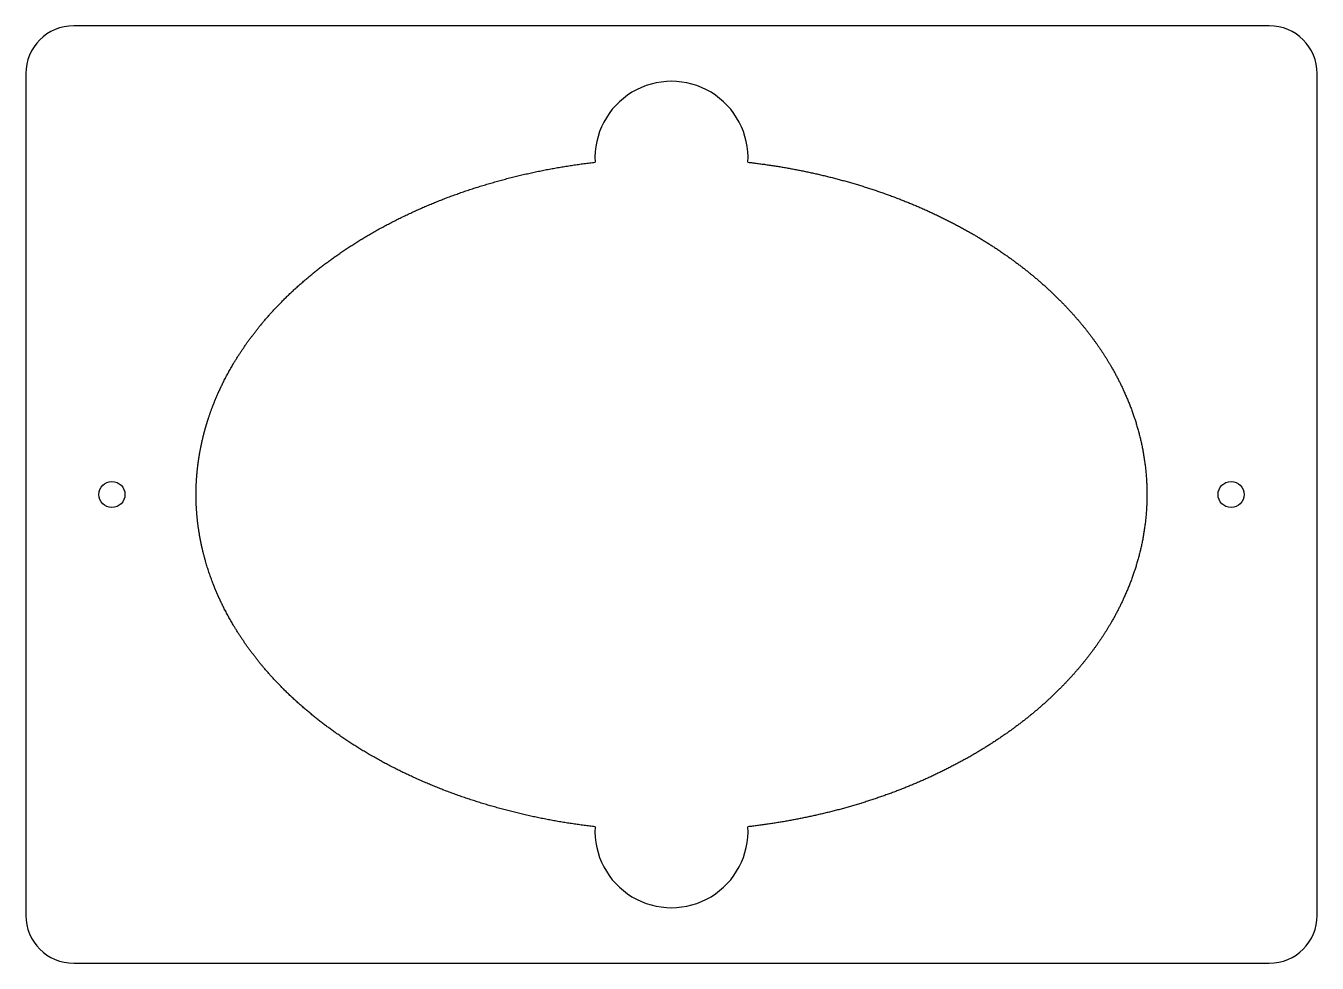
# Model space of a CAD drawing. Header units: millimetres. Extents: x -86 to 86, y -62 to 62.
import ezdxf

# ---------------------------------------------------------------- set-up
doc = ezdxf.new("R2010")
doc.units = ezdxf.units.MM

msp = doc.modelspace()

# ---------------------------------------------------------------- linework, layer by layer
for p, q in [((79.37, 62.23, 11.43), (-79.37, 62.23, 11.43)), ((-85.72, 55.88, 11.43), (-85.72, -55.88, 11.43)), ((85.72, -55.88, 11.43), (85.72, 55.88, 11.43)), ((-79.37, -62.23, 11.43), (79.37, -62.23, 11.43))]:
    msp.add_line(p, q)
for centre in [(-74.29, 0, 11.43), (74.29, 0, 11.43)]:
    msp.add_circle(centre, 1.73)
for centre, radius, start, end in [((-79.37, 55.88, 11.43), 6.35, 90, 180), ((79.37, 55.88, 11.43), 6.35, 0, 90), ((0, 44.7, 11.43), 10.16, -3.2787, 183.2787), ((0, -44.7, 11.43), 10.16, -183.2787, 3.2787), ((-79.37, -55.88, 11.43), 6.35, 180, 270), ((79.37, -55.88, 11.43), 6.35, -90, 0)]:
    msp.add_arc(centre, radius, start, end)
for points, degree, knots in [([(-10.14, -44.12, 11.43), (-13.08, -43.78, 11.43), (-15.99, -43.33, 11.43), (-18.89, -42.75, 11.43), (-21.76, -42.05, 11.43), (-24.6, -41.23, 11.43), (-30.04, -39.37, 11.43), (-32.66, -38.35, 11.43), (-35.22, -37.21, 11.43), (-37.73, -35.94, 11.43), (-40.17, -34.56, 11.43), (-44.45, -31.79, 11.43), (-46.33, -30.45, 11.43), (-48.14, -29.03, 11.43), (-49.87, -27.51, 11.43), (-51.52, -25.91, 11.43), (-54.24, -22.91, 11.43), (-55.36, -21.56, 11.43), (-56.41, -20.16, 11.43), (-57.39, -18.71, 11.43), (-58.3, -17.21, 11.43), (-59.53, -14.87, 11.43), (-59.93, -14.06, 11.43), (-60.3, -13.25, 11.43), (-60.65, -12.42, 11.43), (-60.97, -11.58, 11.43), (-61.87, -9.01, 11.43), (-62.36, -7.25, 11.43), (-62.74, -5.46, 11.43), (-62.99, -3.65, 11.43), (-63.12, -1.82, 11.43), (-63.12, 1.24, 11.43), (-63.06, 2.49, 11.43), (-62.94, 3.73, 11.43), (-62.76, 4.97, 11.43), (-62.53, 6.19, 11.43), (-62.11, 7.96, 11.43), (-61.97, 8.52, 11.43), (-61.81, 9.08, 11.43), (-61.64, 9.63, 11.43), (-61.46, 10.18, 11.43), (-60.97, 11.58, 11.43), (-60.65, 12.42, 11.43), (-60.3, 13.25, 11.43), (-59.93, 14.06, 11.43), (-59.53, 14.87, 11.43), (-58.3, 17.21, 11.43), (-57.39, 18.71, 11.43), (-56.41, 20.16, 11.43), (-55.36, 21.56, 11.43), (-54.24, 22.91, 11.43), (-51.52, 25.91, 11.43), (-49.87, 27.51, 11.43), (-48.14, 29.03, 11.43), (-46.33, 30.45, 11.43), (-44.45, 31.79, 11.43), (-40.19, 34.54, 11.43), (-37.78, 35.92, 11.43), (-35.3, 37.17, 11.43), (-32.76, 38.3, 11.43), (-30.18, 39.32, 11.43), (-24.73, 41.19, 11.43), (-21.87, 42.02, 11.43), (-18.97, 42.73, 11.43), (-16.05, 43.32, 11.43), (-13.1, 43.78, 11.43), (-10.14, 44.12, 11.43)], 6, [0, 0, 0, 0, 0, 0, 0, 0.11783, 0.11783, 0.11783, 0.11783, 0.11783, 0.229738, 0.229738, 0.229738, 0.229738, 0.229738, 0.321482, 0.321482, 0.321482, 0.321482, 0.321482, 0.391344, 0.391344, 0.391344, 0.391344, 0.391344, 0.427202, 0.427202, 0.427202, 0.427202, 0.427202, 0.500005, 0.500005, 0.500005, 0.500005, 0.500005, 0.549705, 0.549705, 0.549705, 0.549705, 0.549705, 0.57281, 0.57281, 0.57281, 0.57281, 0.57281, 0.608667, 0.608667, 0.608667, 0.608667, 0.608667, 0.678527, 0.678527, 0.678527, 0.678527, 0.678527, 0.770268, 0.770268, 0.770268, 0.770268, 0.770268, 0.881046, 0.881046, 0.881046, 0.881046, 0.881046, 1, 1, 1, 1, 1, 1, 1]), ([(10.14, 44.12, 11.43), (12.66, 43.83, 11.43), (15.16, 43.46, 11.43), (17.65, 43, 11.43), (20.12, 42.45, 11.43), (22.57, 41.82, 11.43), (25, 41.09, 11.43), (29.67, 39.5, 11.43), (31.91, 38.64, 11.43), (34.12, 37.7, 11.43), (36.3, 36.67, 11.43), (38.43, 35.55, 11.43), (40.51, 34.34, 11.43), (44.18, 31.97, 11.43), (45.79, 30.84, 11.43), (47.36, 29.64, 11.43), (48.88, 28.38, 11.43), (50.34, 27.06, 11.43), (51.74, 25.66, 11.43), (54.07, 23.1, 11.43), (55.04, 21.95, 11.43), (55.96, 20.76, 11.43), (56.83, 19.54, 11.43), (57.65, 18.28, 11.43), (58.41, 16.99, 11.43), (60.2, 13.6, 11.43), (61.14, 11.46, 11.43), (61.92, 9.25, 11.43), (62.51, 6.98, 11.43), (62.92, 4.67, 11.43), (63.12, 2.33, 11.43), (63.12, 0, 11.43)], 7, [0, 0, 0, 0, 0, 0, 0, 0, 0.235673, 0.235673, 0.235673, 0.235673, 0.235673, 0.235673, 0.459501, 0.459501, 0.459501, 0.459501, 0.459501, 0.459501, 0.642998, 0.642998, 0.642998, 0.642998, 0.642998, 0.642998, 0.782729, 0.782729, 0.782729, 0.782729, 0.782729, 0.782729, 1, 1, 1, 1, 1, 1, 1, 1]), ([(63.12, 0, 11.43), (63.12, -2.33, 11.43), (62.92, -4.67, 11.43), (62.51, -6.98, 11.43), (61.92, -9.25, 11.43), (61.14, -11.46, 11.43), (60.2, -13.6, 11.43), (58.41, -16.99, 11.43), (57.65, -18.28, 11.43), (56.83, -19.54, 11.43), (55.96, -20.76, 11.43), (55.04, -21.95, 11.43), (54.07, -23.1, 11.43), (51.74, -25.66, 11.43), (50.34, -27.06, 11.43), (48.88, -28.38, 11.43), (47.36, -29.64, 11.43), (45.79, -30.84, 11.43), (44.18, -31.97, 11.43), (40.53, -34.32, 11.43), (38.47, -35.52, 11.43), (36.36, -36.63, 11.43), (34.21, -37.66, 11.43), (32.02, -38.59, 11.43), (29.8, -39.45, 11.43), (25.14, -41.05, 11.43), (22.69, -41.79, 11.43), (20.22, -42.43, 11.43), (17.72, -42.98, 11.43), (15.21, -43.45, 11.43), (12.68, -43.83, 11.43), (10.14, -44.12, 11.43)], 7, [0, 0, 0, 0, 0, 0, 0, 0, 0.217271, 0.217271, 0.217271, 0.217271, 0.217271, 0.217271, 0.357002, 0.357002, 0.357002, 0.357002, 0.357002, 0.357002, 0.540499, 0.540499, 0.540499, 0.540499, 0.540499, 0.540499, 0.762073, 0.762073, 0.762073, 0.762073, 0.762073, 0.762073, 1, 1, 1, 1, 1, 1, 1, 1])]:
    msp.add_open_spline(points, degree=degree, knots=knots)

doc.saveas('drawing.dxf')
